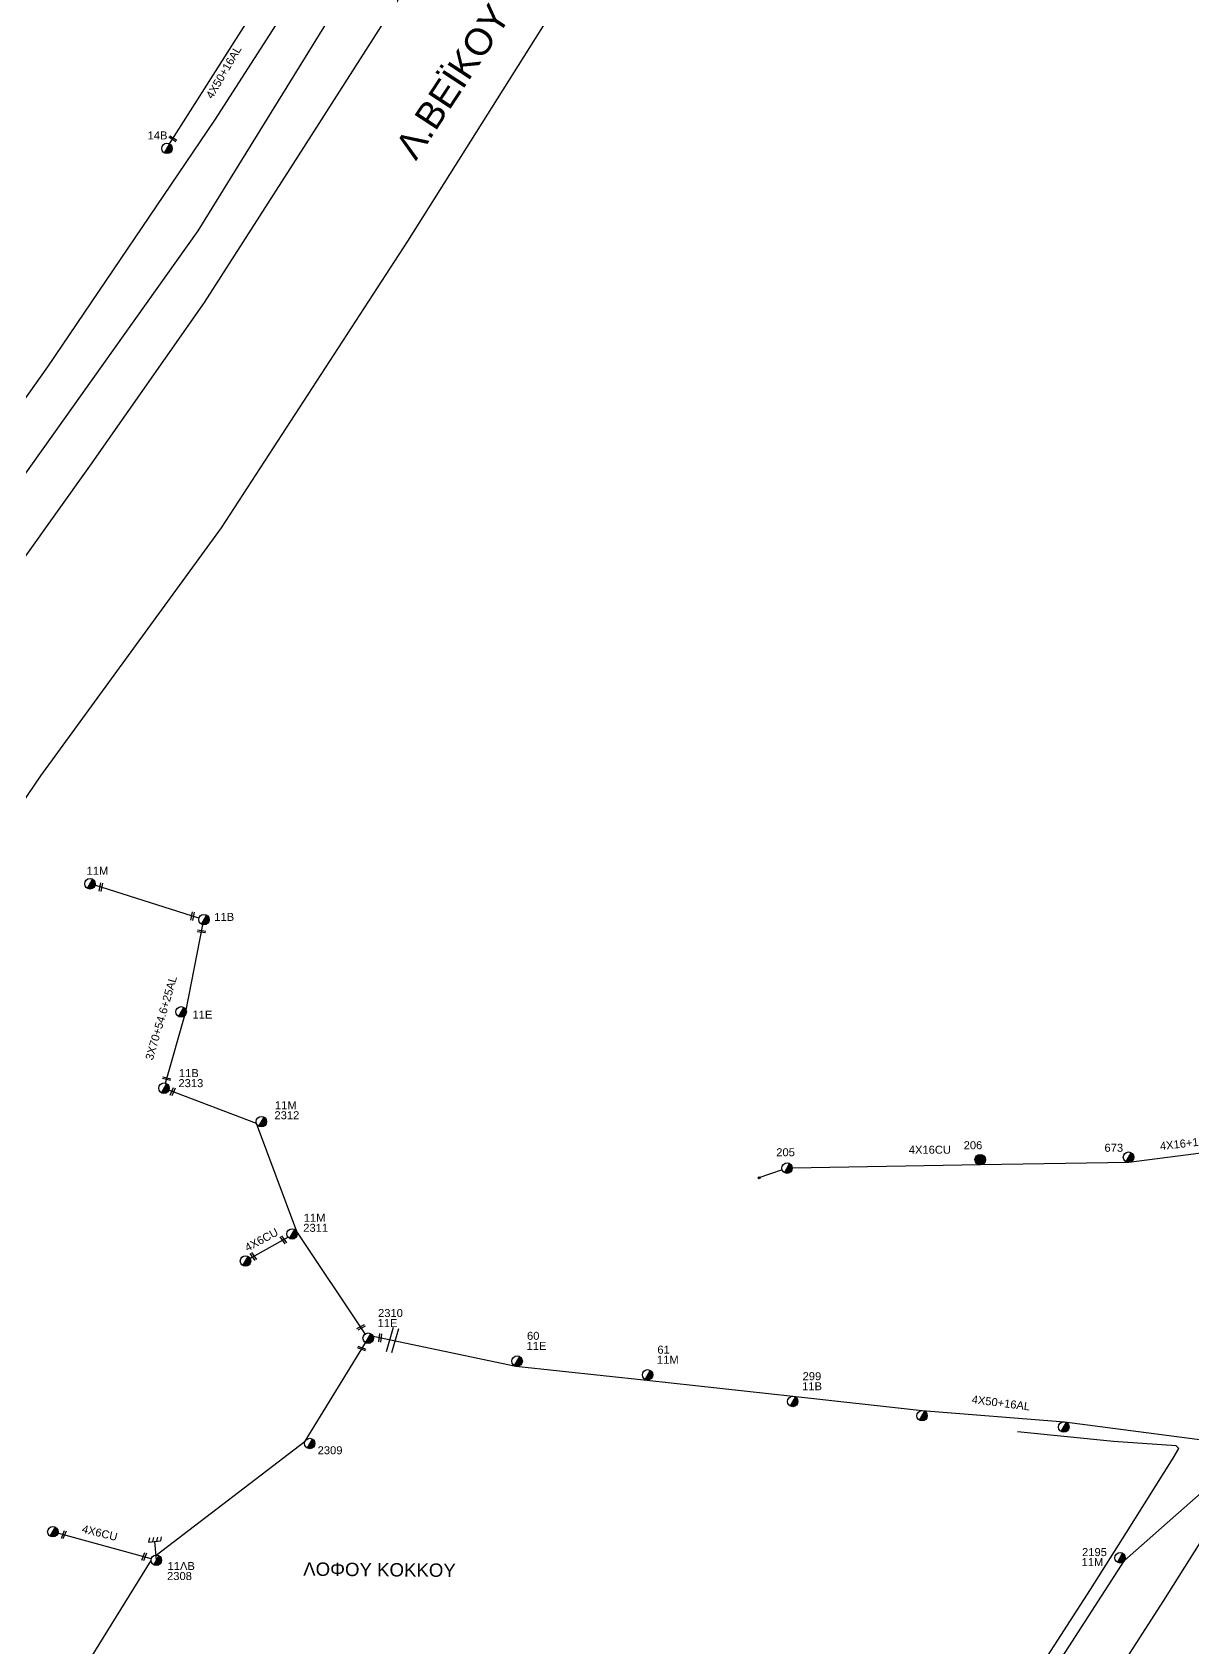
# Model space of a CAD drawing. Header units: millimetres. Extents: x 31 to 3826, y 22 to 1041.
# Drawn here: x 272.4 to 533.4, y 332.1 to 695.5 of the extents above; entities that cross this region are included whole.
import ezdxf

# ---------------------------------------------------------------- set-up
doc = ezdxf.new("R2010")
doc.units = ezdxf.units.MM
doc.linetypes.add('DASHED', pattern=[19.05, 12.7, -6.35])
for name, color, linetype in [('Άγνωστα', 7, 'Continuous'), ('Γείωση', 7, 'Continuous'), ('Γυμνά εναέρια ΧΤ και ΦΟΠ (3Φ)   4x16+16AL', 7, 'Continuous'), ('Γυμνά εναέρια ΧΤ και ΦΟΠ (3Φ)   4x50+16AL', 7, 'Continuous'), ('Επιγραφές - Σχήματα', 7, 'Continuous'), ('Καλώδια ΧΤ   4x6CU', 7, 'DASHED'), ('Μηχανική τομή', 7, 'Continuous'), ('Στύλος Ξύλινος', 7, 'Continuous'), ('Στύλος Ξύλινος @ 1', 7, 'Continuous'), ('Στύλος ΦΜ', 7, 'Continuous'), ('Στύλος ΦΜ @ 1', 7, 'Continuous'), ('Συνδέσεις', 7, 'Continuous'), ('Συνεστραμμένα ΧΤ   3x70+54.6+25 AL', 7, 'SYN_LINE'), ('Τομή', 7, 'Continuous'), ('Υπόβαθρο ΔΕΗ', 7, 'Continuous'), ('Υπόγεια καλώδια Παροχών ΧΤ   4x16CU', 7, 'DASHED')]:
    doc.layers.add(name, color=color, linetype=linetype)
doc.styles.get("Standard").update_dxf_attribs({"font": 'arial.ttf'})
doc.linetypes.add('SYN_LINE', pattern='A,0.5,-0.0001,["/\\/\\/\\/",Standard,S=0.1,R=0,X=0,Y=-0.05],-0.25', length=0.7501)

# ---------------------------------------------------------------- blocks, each defined once
blk = doc.blocks.new('ΥΠΑΡΧΩΝ ΤΣΙΜΕΝΤΕΝΙΟΣ ΣΤΥΛΟΣ')
at = {"layer": 'Στύλος ΦΜ'}
blk.add_hatch(color=7, dxfattribs=at).paths.add_polyline_path([(-1.29, -2.28, 0.574793), (2.62, 0, 0.268822), (1.3, 2.27)])
at = {"layer": 'Στύλος ΦΜ', "color": 7}
blk.add_line((-1.29, -2.28), (1.3, 2.27), dxfattribs=at)
blk.add_circle((0, 0), 2.62, dxfattribs=at)
at = {"layer": 'Στύλος ΦΜ', "flags": 4}
for tag, p in [('ΑΡΙΘΜΟΣ', (-4.68, 8.05)), ('ΤΥΠΟΣ', (-4.91, 3.03))]:
    blk.add_attdef(tag, p, '', height=4, dxfattribs=at)
blk = doc.blocks.new('ΓΕΙΩΣΗ')
at = {"layer": 'Γείωση', "ltscale": 40}
for p, q in [((-2.34, 11.45), (-3, 9.45)), ((-0.34, 11.45), (-1, 9.45)), ((0, 9.45), (0, 0)), ((1.66, 11.45), (1, 9.45)), ((3.66, 11.45), (3, 9.45))]:
    blk.add_line(p, q, dxfattribs=at)
blk.add_lwpolyline([(-3, 9.45), (3, 9.45)], dxfattribs=at)
blk = doc.blocks.new('ΥΠΑΡΧΩΝ ΞΥΛΙΝΟΣ ΣΤΥΛΟΣ')
at = {"layer": 'Στύλος Ξύλινος'}
h = blk.add_hatch(color=7, dxfattribs=at)
h.paths.add_polyline_path([(-2.62, 0, 0.270008), (-1.29, -2.28), (1.3, 2.27, 0.576266)])
h.paths.add_polyline_path([(-1.29, -2.28, 0.574793), (2.62, 0, 0.268822), (1.3, 2.27)])
at = {"layer": 'Στύλος Ξύλινος', "color": 7}
blk.add_line((-1.29, -2.28), (1.3, 2.27), dxfattribs=at)
blk.add_circle((0, 0), 2.62, dxfattribs=at)
at = {"layer": 'Στύλος Ξύλινος', "flags": 4}
for tag, p in [('ΑΡΙΘΜΟΣ', (-4.91, 8.6)), ('ΤΥΠΟΣ', (-4.85, 3.39))]:
    blk.add_attdef(tag, p, '', height=4, dxfattribs=at)
blk = doc.blocks.new('ΜΗΧΑΝΙΚΗ ΤΟΜΗ')
at = {"layer": 'Μηχανική τομή', "ltscale": 40}
for p, q in [((-1.89, 0.78), (1.89, 0.78)), ((1.89, 0), (-1.89, 0))]:
    blk.add_line(p, q, dxfattribs=at)
blk = doc.blocks.new('ΤΟΜΗ')
at = {"layer": 'Τομή', "ltscale": 40}
for p, q in [((-5.68, 0), (5.68, 0)), ((5.68, -2.33), (-5.68, -2.33))]:
    blk.add_line(p, q, dxfattribs=at)
blk = doc.blocks.new('_ΣΥΝΔΕΣΗ')
at = {"layer": 'Συνδέσεις', "linetype": 'SYN_LINE', "ltscale": 40}
blk.add_hatch(color=256, dxfattribs=at).paths.add_polyline_path([(0.5, -0.01, 1), (-0.5, -0.01, 1)])
at = {"layer": 'Συνδέσεις'}
blk.add_circle((0, -0.01), 0.5, dxfattribs=at)

msp = doc.modelspace()

# ---------------------------------------------------------------- linework, layer by layer
at = {"layer": 'Άγνωστα', "color": 133, "linetype": 'SYN_LINE', "ltscale": 10}
msp.add_line((302.31, 459.09), (306.91, 475.13), dxfattribs=at)
at = {"layer": 'Άγνωστα', "color": 133}
for points in [[(347.26, 402.68), (331.86, 425.7), (322.79, 450.04), (303.08, 457.54)], [(300.22, 352.93), (333.72, 378.54), (347.3, 400.7)], [(230.71, 222.34), (241.69, 246.13), (250.85, 264.07), (255.72, 272.84), (269.75, 300.18), (283.5, 326.51), (299.09, 351.7)]]:
    msp.add_lwpolyline(points, dxfattribs=at)
at = {"layer": 'Άγνωστα', "color": 62}
msp.add_lwpolyline([(476.71, 290.23), (486.67, 304.22), (496.65, 318.57), (518.05, 351.71), (546.15, 376.54)], dxfattribs=at)
at = {"layer": 'Γυμνά εναέρια ΧΤ και ΦΟΠ (3Φ)   4x16+16AL', "color": 62}
msp.add_lwpolyline([(543.95, 444.49), (519.03, 441.27), (519.03, 441.27)], dxfattribs=at)
at = {"layer": 'Γυμνά εναέρια ΧΤ και ΦΟΠ (3Φ)   4x50+16AL', "color": 2}
msp.add_lwpolyline([(303.24, 670.43), (321.42, 699.07)], dxfattribs=at)
at = {"layer": 'Γυμνά εναέρια ΧΤ και ΦΟΠ (3Φ)   4x50+16AL', "color": 62}
msp.add_lwpolyline([(349.01, 402.16), (381.1, 395.44), (410.57, 392.29), (443.46, 388.66), (472.53, 385.45), (504.57, 382.89), (545.86, 377.47)], dxfattribs=at)
at = {"layer": 'Καλώδια ΧΤ   4x6CU', "color": 27, "linetype": 'SYN_LINE', "ltscale": 10}
msp.add_lwpolyline([(329.9, 424.43), (321.24, 419.59)], dxfattribs=at)
at = {"layer": 'Καλώδια ΧΤ   4x6CU', "color": 27, "linetype": 'SYN_LINE', "ltscale": 20}
msp.add_lwpolyline([(299.13, 352.08), (276.99, 358.17)], dxfattribs=at)
at = {"layer": 'Συνεστραμμένα ΧΤ   3x70+54.6+25 AL', "color": 133, "ltscale": 20}
for p, q in [((309.85, 496.24), (286.41, 503.63)), ((306.91, 475.13), (310.75, 494.73))]:
    msp.add_line(p, q, dxfattribs=at)
at = {"layer": 'Υπόβαθρο ΔΕΗ'}
for points in [[(541.92, 1038.33), (369.98, 766.72), (340.08, 717.48), (313.37, 675.76), (275.77, 620.3), (233.93, 561.29), (208.74, 528.25), (191.35, 505.38), (176.41, 485.65), (155.47, 458.56), (134.01, 430.89), (115.71, 407.62), (95.22, 381.05), (69.05, 348.36)], [(253.12, 571.41), (309.65, 650.84), (549, 1038.33)], [(143.99, 358.62), (130.52, 331.05), (122.94, 316.16), (116.1, 302.85), (109.73, 289.64), (90.39, 300.6), (121.68, 337.07), (147.89, 368.86), (165.6, 390.24), (189.09, 418.43), (214.31, 448.93), (241.94, 482.97), (262.05, 510.3), (274.28, 528.25), (314.92, 584.02), (314.92, 584.02), (356.82, 648.52), (405.75, 726.24), (588.85, 1020.43)], [(374.02, 733.26), (332.14, 667.77), (311.03, 634.77), (285.24, 597.94), (262.95, 566.8)], [(429.27, 299.22), (439.7, 297.43), (442.82, 297.17), (452.42, 295.56), (462.28, 293.75), (465.33, 293.57), (469.02, 292.79), (471.96, 293.01), (475, 294.17), (477.49, 295.89), (479.44, 297.82), (480.64, 299.88), (482.84, 303.4), (490.48, 314.69), (499.19, 327.83), (510.36, 345.18), (518.51, 357.96), (529, 374.72), (530.22, 376.92), (529.66, 377.47), (515.52, 378.49), (493.95, 380.62)], [(577.4, 372.71), (547.88, 375.75), (544.08, 370.05), (526.82, 342.69), (512.35, 320.18), (504.57, 308.22), (503.79, 307.05), (502.7, 303.43), (502.43, 301.6), (503.35, 295.77), (510.08, 276.02), (511.96, 270.75), (512.54, 267.5), (512.33, 264.12), (512.28, 262.84), (511.21, 259.96), (472.45, 188.44), (430.9, 113.06), (482.55, 84.56), (547.77, 49.44)]]:
    msp.add_lwpolyline(points, dxfattribs=at)
at = {"layer": 'Υπόγεια καλώδια Παροχών ΧΤ   4x16CU', "color": 62, "ltscale": 20}
msp.add_lwpolyline([(519.03, 441.27), (485.72, 440.72), (443.31, 440)], dxfattribs=at)
at = {"layer": 'Υπόγεια καλώδια Παροχών ΧΤ   4x16CU', "color": 62, "linetype": 'SYN_LINE', "ltscale": 5}
msp.add_lwpolyline([(441.02, 439.59), (435.79, 437.77)], dxfattribs=at)

# ---------------------------------------------------------------- block references
at = {"layer": 'Γείωση', "xscale": 0.4499999999998205, "yscale": 0.4499999999998205, "zscale": 0.4499999999998205, "rotation": 5.727418606075995}
msp.add_blockref('ΓΕΙΩΣΗ', (300.26, 351.75), dxfattribs=at)
at = {"layer": 'Μηχανική τομή'}
for p, xscale, yscale, zscale, rotation in [((304.09, 671.74), 0.5000000000000067, 0.5000000000000067, 0.5000000000000067, 148.0045857206851), ((287.96, 503.14), 0.5000000000000179, 0.5000000000000179, 0.5000000000000179, 78.43029167860611), ((308.62, 496.63), 0.5000000000000179, 0.5000000000000179, 0.5000000000000179, 78.43029167860611), ((310.42, 493.04), 0.4999999999999922, 0.4999999999999922, 0.4999999999999922, 351.5521263482661), ((302.55, 459.94), 0.5000000000000049, 0.5000000000000049, 0.5000000000000049, 346.4014334471368), ((303.77, 457.28), 0.5000000000000199, 0.5000000000000199, 0.5000000000000199, 247.5828810604465), ((328.67, 423.74), 0.5000000000000062, 0.5000000000000062, 0.5000000000000062, 305.6946522583289), ((321.92, 419.98), 0.5000000000000062, 0.5000000000000062, 0.5000000000000062, 305.6946522583289), ((346.4, 403.98), 0.4999999999999862, 0.4999999999999862, 0.4999999999999862, 28.01319742682966), ((346.39, 399.21), 0.5000000000000039, 0.5000000000000039, 0.5000000000000039, 341.0904447959287), ((350.78, 401.79), 0.5000000000000233, 0.5000000000000233, 0.5000000000000233, 83.15186291674661), ((279.62, 357.45), 0.500000000000016, 0.500000000000016, 0.500000000000016, 68.02241714443475), ((297.71, 352.47), 0.500000000000016, 0.500000000000016, 0.500000000000016, 68.02241714443475)]:
    msp.add_blockref('ΜΗΧΑΝΙΚΗ ΤΟΜΗ', p, dxfattribs=dict(at, xscale=xscale, yscale=yscale, zscale=zscale, rotation=rotation))
at = {"layer": 'Στύλος Ξύλινος @ 1', "ltscale": 40}
ref = msp.add_blockref('ΥΠΑΡΧΩΝ ΞΥΛΙΝΟΣ ΣΤΥΛΟΣ', (485.58, 441.89), dxfattribs=dict(at, xscale=0.4499999999998181, yscale=0.4499999999998181, zscale=0.4499999999998181))
ref.add_attrib('ΤΥΠΟΣ', '206', (481.85, 444.23), dxfattribs={"layer": 'Στύλος Ξύλινος', "height": 1.8, "flags": 4})
at = {"layer": 'Στύλος ΦΜ @ 1', "ltscale": 40}
ref = msp.add_blockref('ΥΠΑΡΧΩΝ ΤΣΙΜΕΝΤΕΝΙΟΣ ΣΤΥΛΟΣ', (302.66, 669.41), dxfattribs=dict(at, xscale=0.4499999999998181, yscale=0.4499999999998181, zscale=0.4499999999998181))
ref.add_attrib('ΤΥΠΟΣ', '14B', (298.3, 671.44), dxfattribs={"layer": 'Στύλος ΦΜ', "height": 1.8, "flags": 4})
ref = msp.add_blockref('ΥΠΑΡΧΩΝ ΤΣΙΜΕΝΤΕΝΙΟΣ ΣΤΥΛΟΣ', (285.35, 503.96), dxfattribs=dict(at, xscale=0.4499999999998181, yscale=0.4499999999998181, zscale=0.4499999999998181))
ref.add_attrib('ΤΥΠΟΣ', '11M', (284.57, 505.97), dxfattribs={"layer": 'Στύλος ΦΜ', "height": 1.8, "flags": 4})
ref = msp.add_blockref('ΥΠΑΡΧΩΝ ΤΣΙΜΕΝΤΕΝΙΟΣ ΣΤΥΛΟΣ', (310.98, 495.89), dxfattribs=dict(at, xscale=0.4499999999998181, yscale=0.4499999999998181, zscale=0.4499999999998181))
ref.add_attrib('ΤΥΠΟΣ', '11B', (313.3, 495.6), dxfattribs={"layer": 'Στύλος ΦΜ', "height": 1.8, "flags": 4})
ref = msp.add_blockref('ΥΠΑΡΧΩΝ ΤΣΙΜΕΝΤΕΝΙΟΣ ΣΤΥΛΟΣ', (305.84, 475.14), dxfattribs=dict(at, xscale=0.4499999999998181, yscale=0.4499999999998181, zscale=0.4499999999998181))
ref.add_attrib('ΤΥΠΟΣ', '11E', (308.39, 473.61), dxfattribs={"layer": 'Στύλος ΦΜ', "height": 1.8, "flags": 4})
ref = msp.add_blockref('ΥΠΑΡΧΩΝ ΤΣΙΜΕΝΤΕΝΙΟΣ ΣΤΥΛΟΣ', (301.98, 457.96), dxfattribs=dict(at, xscale=0.4499999999998181, yscale=0.4499999999998181, zscale=0.4499999999998181))
ref.add_attrib('ΤΥΠΟΣ', '2313', (305.23, 458.2), dxfattribs={"layer": 'Στύλος ΦΜ', "height": 1.8, "flags": 4})
ref.add_attrib('ΑΡΙΘΜΟΣ', '11B', (305.33, 460.46), dxfattribs={"layer": 'Στύλος ΦΜ', "height": 1.8, "flags": 4})
ref = msp.add_blockref('ΥΠΑΡΧΩΝ ΤΣΙΜΕΝΤΕΝΙΟΣ ΣΤΥΛΟΣ', (323.9, 450.44), dxfattribs=dict(at, xscale=0.4499999999998181, yscale=0.4499999999998181, zscale=0.4499999999998181))
ref.add_attrib('ΤΥΠΟΣ', '2312', (326.83, 450.98), dxfattribs={"layer": 'Στύλος ΦΜ', "height": 1.8, "flags": 4})
ref.add_attrib('ΑΡΙΘΜΟΣ', '11M', (326.94, 453.24), dxfattribs={"layer": 'Στύλος ΦΜ', "height": 1.8, "flags": 4})
ref = msp.add_blockref('ΥΠΑΡΧΩΝ ΤΣΙΜΕΝΤΕΝΙΟΣ ΣΤΥΛΟΣ', (442.13, 439.98), dxfattribs=dict(at, xscale=0.4499999999998181, yscale=0.4499999999998181, zscale=0.4499999999998181))
ref.add_attrib('ΤΥΠΟΣ', '205', (439.7, 442.65), dxfattribs={"layer": 'Στύλος ΦΜ', "height": 1.8, "flags": 4})
ref = msp.add_blockref('ΥΠΑΡΧΩΝ ΤΣΙΜΕΝΤΕΝΙΟΣ ΣΤΥΛΟΣ', (518.93, 442.44), dxfattribs=dict(at, xscale=0.4499999999998181, yscale=0.4499999999998181, zscale=0.4499999999998181))
ref.add_attrib('ΤΥΠΟΣ', '673', (513.52, 443.66), dxfattribs={"layer": 'Στύλος ΦΜ', "height": 1.8, "flags": 4})
ref = msp.add_blockref('ΥΠΑΡΧΩΝ ΤΣΙΜΕΝΤΕΝΙΟΣ ΣΤΥΛΟΣ', (330.81, 425.17), dxfattribs=dict(at, xscale=0.4499999999998181, yscale=0.4499999999998181, zscale=0.4499999999998181))
ref.add_attrib('ΤΥΠΟΣ', '2311', (333.31, 425.65), dxfattribs={"layer": 'Στύλος ΦΜ', "height": 1.8, "flags": 4})
ref.add_attrib('ΑΡΙΘΜΟΣ', '11M', (333.42, 427.91), dxfattribs={"layer": 'Στύλος ΦΜ', "height": 1.8, "flags": 4})
at = {"layer": 'Στύλος ΦΜ @ 1', "ltscale": 40, "xscale": 0.4499999999998181, "yscale": 0.4499999999998181, "zscale": 0.4499999999998181}
for p in [(320.32, 419.08), (472.5, 384.27), (504.37, 381.73), (276.99, 358.17)]:
    msp.add_blockref('ΥΠΑΡΧΩΝ ΤΣΙΜΕΝΤΕΝΙΟΣ ΣΤΥΛΟΣ', p, dxfattribs=at)
at = {"layer": 'Στύλος ΦΜ @ 1', "ltscale": 40}
ref = msp.add_blockref('ΥΠΑΡΧΩΝ ΤΣΙΜΕΝΤΕΝΙΟΣ ΣΤΥΛΟΣ', (347.92, 401.71), dxfattribs=dict(at, xscale=0.4499999999998181, yscale=0.4499999999998181, zscale=0.4499999999998181))
ref.add_attrib('ΤΥΠΟΣ', '11E', (350.02, 404.22), dxfattribs={"layer": 'Στύλος ΦΜ', "height": 1.8, "flags": 4})
ref.add_attrib('ΑΡΙΘΜΟΣ', '2310', (350.13, 406.48), dxfattribs={"layer": 'Στύλος ΦΜ', "height": 1.8, "flags": 4})
ref = msp.add_blockref('ΥΠΑΡΧΩΝ ΤΣΙΜΕΝΤΕΝΙΟΣ ΣΤΥΛΟΣ', (381.42, 396.57), dxfattribs=dict(at, xscale=0.4499999999998181, yscale=0.4499999999998181, zscale=0.4499999999998181))
ref.add_attrib('ΤΥΠΟΣ', '11E', (383.53, 399.09), dxfattribs={"layer": 'Στύλος ΦΜ', "height": 1.8, "flags": 4})
ref.add_attrib('ΑΡΙΘΜΟΣ', '60', (383.63, 401.35), dxfattribs={"layer": 'Στύλος ΦΜ', "height": 1.8, "flags": 4})
ref = msp.add_blockref('ΥΠΑΡΧΩΝ ΤΣΙΜΕΝΤΕΝΙΟΣ ΣΤΥΛΟΣ', (410.76, 393.46), dxfattribs=dict(at, xscale=0.4499999999998181, yscale=0.4499999999998181, zscale=0.4499999999998181))
ref.add_attrib('ΤΥΠΟΣ', '11M', (412.87, 395.97), dxfattribs={"layer": 'Στύλος ΦΜ', "height": 1.8, "flags": 4})
ref.add_attrib('ΑΡΙΘΜΟΣ', '61', (412.97, 398.23), dxfattribs={"layer": 'Στύλος ΦΜ', "height": 1.8, "flags": 4})
ref = msp.add_blockref('ΥΠΑΡΧΩΝ ΤΣΙΜΕΝΤΕΝΙΟΣ ΣΤΥΛΟΣ', (443.41, 387.48), dxfattribs=dict(at, xscale=0.4499999999998181, yscale=0.4499999999998181, zscale=0.4499999999998181))
ref.add_attrib('ΤΥΠΟΣ', '11B', (445.52, 390), dxfattribs={"layer": 'Στύλος ΦΜ', "height": 1.8, "flags": 4})
ref.add_attrib('ΑΡΙΘΜΟΣ', '299', (445.62, 392.26), dxfattribs={"layer": 'Στύλος ΦΜ', "height": 1.8, "flags": 4})
ref = msp.add_blockref('ΥΠΑΡΧΩΝ ΤΣΙΜΕΝΤΕΝΙΟΣ ΣΤΥΛΟΣ', (334.77, 378.02), dxfattribs=dict(at, xscale=0.4499999999998181, yscale=0.4499999999998181, zscale=0.4499999999998181))
ref.add_attrib('ΤΥΠΟΣ', '2309', (336.54, 375.6), dxfattribs={"layer": 'Στύλος ΦΜ', "height": 1.8, "flags": 4})
ref = msp.add_blockref('ΥΠΑΡΧΩΝ ΤΣΙΜΕΝΤΕΝΙΟΣ ΣΤΥΛΟΣ', (300.26, 351.75), dxfattribs=dict(at, xscale=0.4499999999998181, yscale=0.4499999999998181, zscale=0.4499999999998181))
ref.add_attrib('ΤΥΠΟΣ', '2308', (302.67, 347.3), dxfattribs={"layer": 'Στύλος ΦΜ', "height": 1.8, "flags": 4})
ref.add_attrib('ΑΡΙΘΜΟΣ', '11ΛB', (302.78, 349.56), dxfattribs={"layer": 'Στύλος ΦΜ', "height": 1.8, "flags": 4})
ref = msp.add_blockref('ΥΠΑΡΧΩΝ ΤΣΙΜΕΝΤΕΝΙΟΣ ΣΤΥΛΟΣ', (517.03, 352.3), dxfattribs=dict(at, xscale=0.4499999999998181, yscale=0.4499999999998181, zscale=0.4499999999998181))
ref.add_attrib('ΤΥΠΟΣ', '11M', (508.37, 350.43), dxfattribs={"layer": 'Στύλος ΦΜ', "height": 1.8, "flags": 4})
ref.add_attrib('ΑΡΙΘΜΟΣ', '2195', (508.48, 352.69), dxfattribs={"layer": 'Στύλος ΦΜ', "height": 1.8, "flags": 4})
at = {"layer": 'Συνδέσεις', "xscale": 0.4499999999998181, "yscale": 0.4499999999998181, "zscale": 0.4499999999998181}
msp.add_blockref('_ΣΥΝΔΕΣΗ', (435.84, 437.81), dxfattribs=at)
at = {"layer": 'Τομή', "xscale": 0.4999999999999796, "yscale": 0.4999999999999796, "zscale": 0.4999999999999796, "rotation": 254.269014597387}
msp.add_blockref('ΤΟΜΗ', (353.94, 401.12), dxfattribs=at)

# ---------------------------------------------------------------- texts
at = {"layer": 'Γυμνά εναέρια ΧΤ και ΦΟΠ (3Φ)   4x16+16AL', "color": 7, "insert": (525.89, 445.81), "char_height": 1.8, "width": 168.3718, "attachment_point": 1, "rotation": 6.4896}
msp.add_mtext('4X16+16AL', dxfattribs=at)
at = {"layer": 'Γυμνά εναέρια ΧΤ και ΦΟΠ (3Φ)   4x50+16AL', "color": 7, "char_height": 1.8, "width": 168.3718, "attachment_point": 1}
for insert, rotation in [((311.31, 681.31), 59.8684), ((483.8, 388.88), 352.7872)]:
    msp.add_mtext('4X50+16AL', dxfattribs=dict(at, insert=insert, rotation=rotation))
at = {"layer": 'Επιγραφές - Σχήματα', "attachment_point": 1}
for s, insert, char_height, width, rotation in [('Λ.ΒΕΪΚΟΥ', (353.64, 669.75), 6, 53.0688, 56.7191), ('ΛΟΦΟΥ ΚΟΚΚΟΥ', (333.31, 351.28), 3, 157.7424, 359.5045)]:
    msp.add_mtext(s, dxfattribs=dict(at, insert=insert, char_height=char_height, width=width, rotation=rotation))
at = {"layer": 'Καλώδια ΧΤ   4x6CU', "color": 7, "char_height": 1.8, "width": 168.3718, "attachment_point": 1}
for insert, rotation in [((319.91, 422.74), 28.3485), ((283.82, 359.75), 346.284)]:
    msp.add_mtext('4X6CU', dxfattribs=dict(at, insert=insert, rotation=rotation))
at = {"layer": 'Συνεστραμμένα ΧΤ   3x70+54.6+25 AL', "color": 7}
msp.add_text('3X70+54.6+25AL', height=1.8, rotation=73.7479, dxfattribs=at).set_placement((299.46, 464.11))
at = {"layer": 'Υπόγεια καλώδια Παροχών ΧΤ   4x16CU', "color": 7, "insert": (469.5, 445.02), "char_height": 1.8, "width": 168.3718, "attachment_point": 1}
msp.add_mtext('4X16CU', dxfattribs=at)

doc.saveas('drawing.dxf')
